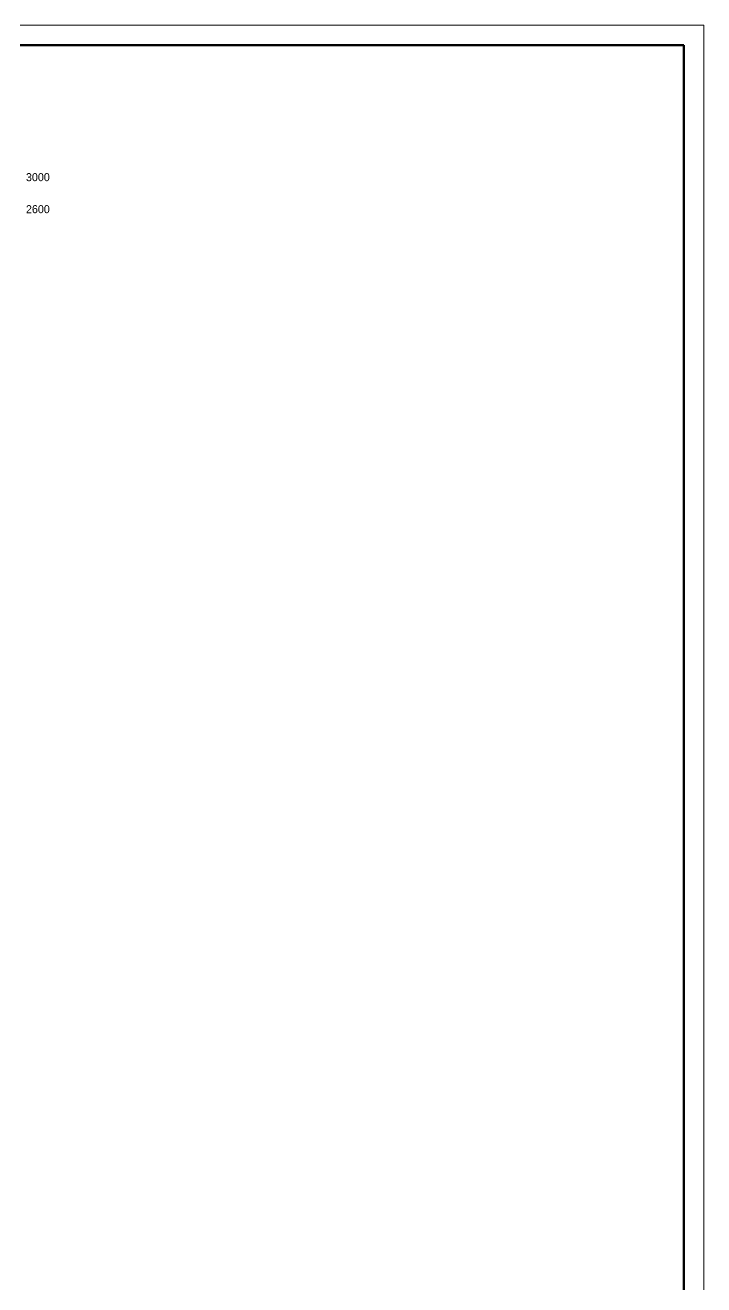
# Paper-space layout '09 Розгортки (продовження)' of a CAD drawing. Header units: millimetres. Extents: x 0 to 841, y 0 to 594.
# Drawn here: x 671.4 to 841, y 279.3 to 594 of the extents above; entities that cross this region are included whole.
import ezdxf
from ezdxf.enums import TextEntityAlignment as Align

# ---------------------------------------------------------------- set-up
doc = ezdxf.new("R2010")
doc.units = ezdxf.units.MM
doc.layers.add('A-SHEET', color=7, linetype='Continuous')
doc.layers.add('E-ELEV', color=7, linetype='Continuous')
doc.styles.add('PLEX_LIGHT', font='IBMPlexSans-Light.ttf')

psp = doc.layouts.new('09 Розгортки (продовження)')

# ---------------------------------------------------------------- linework, layer by layer
at = {"layer": 'A-SHEET', "lineweight": 18}
for p, q in [((841, 594), (0, 594)), ((841, 0), (841, 594))]:
    psp.add_line(p, q, dxfattribs=at)
at = {"layer": 'A-SHEET', "lineweight": 50}
for p, q in [((836, 589), (20, 589)), ((836, 5), (836, 589))]:
    psp.add_line(p, q, dxfattribs=at)

# ---------------------------------------------------------------- texts
at = {"layer": 'E-ELEV', "true_color": 0x29251f, "style": 'PLEX_LIGHT'}
for s, p in [('3000', (671.57, 556.03)), ('2600', (671.57, 548.03))]:
    psp.add_text(s, height=2, dxfattribs=at).set_placement(p, align=Align.MIDDLE_LEFT)

doc.saveas('drawing.dxf')
